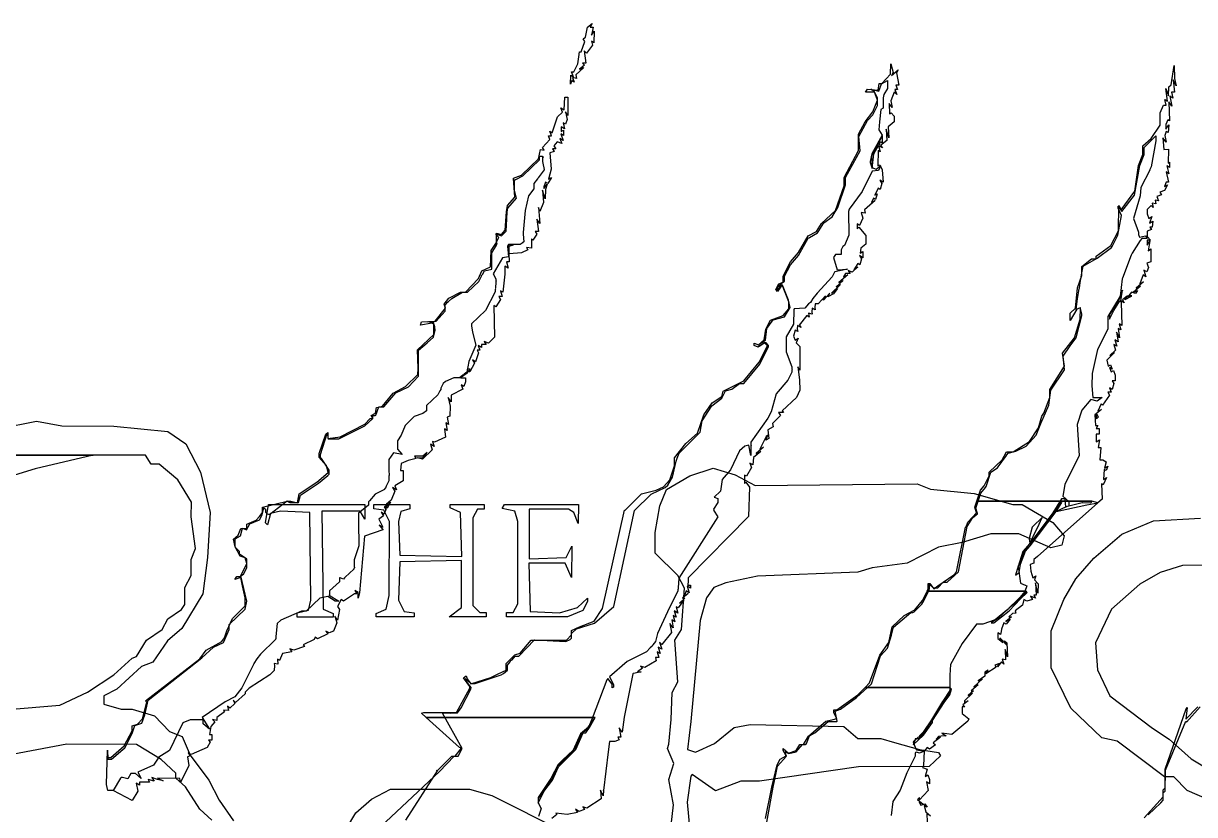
# Model space of a CAD drawing. Extents: x -87611 to 96139, y 77822 to 138139.
# Drawn here: x -6984.7 to -6843.5, y 99143 to 99238.4 of the extents above; entities that cross this region are included whole.
import ezdxf

# ---------------------------------------------------------------- set-up
doc = ezdxf.new("R2010")
doc.units = 0
doc.header["$MEASUREMENT"] = 0
doc.layers.get('0').update_dxf_attribs({"color": 6})
for name, color, linetype in [('L14D0 Au', 2, 'Continuous'), ('L3D0 Base', 3, 'Continuous'), ('L8D0 Wire', 5, 'Continuous')]:
    doc.layers.add(name, color=color, linetype=linetype)

# ---------------------------------------------------------------- blocks, each defined once
blk = doc.blocks.new('$32_130_B')
at = {"layer": 'L14D0 Au'}
for points in [[(115.902, 2842.233), (145.529, 2842.233), (138.55, 2840.584), (135.022, 2839.476)], [(135.293, 2811.529), (141.536, 2812.052), (144.864, 2813.639), (148.05, 2815.726), (150.261, 2817.729), (150.787, 2817.942), (151.987, 2819.909), (153.864, 2821.195), (154.544, 2822.466), (156.192, 2823.615), (156.591, 2824.184), (156.599, 2826.247), (157.359, 2827.716), (157.366, 2829.612), (157.882, 2830.969), (157.374, 2834.769), (157.397, 2836.551), (155.741, 2839.242), (153.515, 2841.147), (152.532, 2841.147), (151.854, 2842.233), (115.902, 2842.233)], [(134.208, 2845.455), (138.714, 2846.326), (141.771, 2845.761), (148.05, 2845.725), (154.563, 2845.058), (156.74, 2843.604), (158.482, 2840.176), (159.644, 2835.312), (159.338, 2829.884), (158.775, 2825.477), (156.221, 2821.297), (154.522, 2819.806), (152.751, 2817.232), (151.365, 2816.705), (148.391, 2813.986), (146.828, 2813.178), (146.828, 2812.192), (148.927, 2811.564), (150.258, 2811.564), (152.95, 2810.764), (154.77, 2808.886), (156.263, 2808.268), (157.255, 2806), (159.508, 2803.014), (160.739, 2800.594), (162.466, 2798.083)], [(159.856, 2798.17), (158.425, 2799.486), (156.664, 2802.2), (155.513, 2803.234), (155.513, 2803.858), (153.749, 2805.506), (150.764, 2807.322), (142.35, 2807.346), (134.479, 2805.845)], [(215.264, 2797.58), (215.551, 2800.029), (214.983, 2803.084), (215.575, 2805.015), (214.823, 2806.814), (214.993, 2807.345), (215.253, 2810.342), (215.401, 2813.599), (216.084, 2814.872), (215.707, 2819.906), (216.522, 2821.199), (216.889, 2826.175), (216.08, 2827.713), (213.324, 2830.406), (213.324, 2832.905), (213.914, 2836.098), (214.698, 2838.058), (217.53, 2839.734), (220.344, 2840.636), (223.009, 2839.845), (225.401, 2838.569), (244.943, 2838.751), (246.571, 2838.115), (251.824, 2837.613), (256.486, 2836.262), (257.605, 2836.262), (261.308, 2834.099), (262.673, 2832.476), (262.384, 2831.371), (261.06, 2831.038), (257.222, 2832.734), (253.821, 2832.734), (250.371, 2831.696), (247.518, 2831.11), (243.72, 2829.198), (239.515, 2828.629), (237.773, 2828.093), (225.673, 2827.622), (221.86, 2826.796), (220.435, 2826.254), (219.548, 2824.998), (218.782, 2822.284), (217.645, 2810.071), (217.22, 2806.684), (218.194, 2806.375), (220.516, 2807.41), (222.851, 2809.373), (224.801, 2809.739), (236.09, 2809.468), (237.792, 2808.035), (240.562, 2808.035), (242.229, 2807.535), (245.214, 2806.722), (247.518, 2806.36), (247.776, 2805.943), (246.391, 2804.643), (237.886, 2804.618), (225.944, 2802.885), (223.685, 2802.878), (220.63, 2801.708), (217.822, 2803.666), (217.626, 2803.471), (217.205, 2800.364), (217.669, 2795.142)], [(280.217, 2800.587), (277.512, 2801.754), (275.918, 2803.423), (274.767, 2803.423), (269.084, 2807.696), (267.208, 2808.108), (263.464, 2811.701), (261.092, 2816.547), (261.092, 2821.008), (262.644, 2824.821), (264.089, 2827.287), (266.262, 2829.798), (269.641, 2832.667), (273.441, 2834.297), (279.141, 2834.622)], [(284.298, 2829.036), (276.97, 2828.906), (274.255, 2828.06), (271.813, 2826.668), (268.39, 2823.643), (266.478, 2819.572), (266.69, 2816.315), (268.198, 2813.172), (273.355, 2809.258), (275.341, 2807.953), (278.012, 2805.564), (282.941, 2802.611)], [(176.094, 2797.179), (177.245, 2799.041), (179.139, 2800.704), (181.431, 2801.925), (186.181, 2801.929), (190.931, 2801.929), (193.645, 2801.168), (202.215, 2796.864)]]:
    blk.add_lwpolyline(points, dxfattribs=at)
for points in [[(170.169, 2822.691), (170.169, 2823.175), (171.518, 2823.514), (171.816, 2824.727), (171.662, 2835.312), (168.151, 2835.477), (166.921, 2835.168), (166.576, 2833.794), (166.316, 2834.054), (166.689, 2836.262), (178.312, 2836.262), (178.295, 2834.498), (177.742, 2835.448), (173.144, 2835.448), (173.291, 2823.641), (174.512, 2823.106), (174.512, 2822.691)], [(179.669, 2822.692), (179.669, 2823.106), (180.889, 2823.642), (181.233, 2825.27), (181.29, 2834.227), (180.605, 2835.584), (179.398, 2835.757), (179.398, 2836.262), (183.74, 2836.262), (183.74, 2835.756), (182.656, 2835.412), (182.357, 2834.22), (182.519, 2830.155), (190.003, 2830.004), (189.847, 2835.312), (188.626, 2835.848), (188.626, 2836.262), (192.697, 2836.262), (192.697, 2835.719), (191.902, 2835.719), (191.34, 2834.669), (191.34, 2824.087), (192.193, 2823.234), (192.968, 2823.234), (192.968, 2822.692), (188.49, 2822.709), (189.983, 2823.823), (189.983, 2829.492), (182.519, 2829.341), (182.381, 2824.727), (183.075, 2823.37), (184.283, 2823.197), (184.283, 2822.692)], [(195.411, 2822.692), (195.411, 2823.234), (196.206, 2823.234), (196.768, 2824.284), (196.761, 2834.227), (196.426, 2835.476), (194.877, 2835.785), (195.171, 2836.262), (204.096, 2836.262), (204.062, 2833.955), (203.526, 2835.297), (202.875, 2835.711), (198.125, 2835.719), (198.125, 2829.726), (202.589, 2829.884), (203.274, 2831.241), (203.261, 2827.441), (202.494, 2829.206), (198.107, 2829.206), (198.261, 2823.37), (201.789, 2823.197), (203.961, 2823.829), (205.182, 2824.958), (205.182, 2824.556), (204.595, 2823.46), (202.757, 2822.692)]]:
    blk.add_lwpolyline(points, close=True, dxfattribs=at)
at = {"layer": 'L3D0 Base'}
for points in [[(203.119, 2886.974), (203.155, 2888.077), (203.477, 2887.879), (203.253, 2888.461), (203.536, 2888.461), (204.008, 2889.423), (204.148, 2890.298), (204.192, 2890.91), (204.396, 2890.91), (204.838, 2892.132), (204.636, 2892.46), (204.952, 2892.655), (205.063, 2893.252), (205.176, 2893.848), (205.758, 2894.32), (205.495, 2893.883), (205.872, 2893.883), (205.663, 2892.921), (205.997, 2893.396), (205.96, 2891.989), (205.668, 2892.169), (205.778, 2891.688), (205.038, 2890.747), (204.768, 2890.997), (204.958, 2889.51), (204.583, 2889.51), (204.811, 2889.283), (204.204, 2888.785), (204.729, 2889.014), (203.763, 2888.124), (203.854, 2887.674), (203.374, 2887.776), (203.588, 2887.218), (203.272, 2887.414)], [(150.232, 2800.554), (147.941, 2801.747), (147.306, 2801.739), (147.161, 2802.494), (147.255, 2806.623), (147.271, 2805.729), (147.655, 2805.729), (149.282, 2807.158), (150.244, 2808.965), (150.244, 2809.553), (150.898, 2809.761), (151.474, 2810.397), (152.002, 2812.425), (151.871, 2812.556), (158.406, 2817.654), (159.192, 2818.685), (161.06, 2819.739), (161.396, 2820.159), (161.659, 2821.034), (162.345, 2822.506), (163.887, 2824.048), (163.887, 2824.989), (163.558, 2826.456), (163.351, 2827.438), (162.619, 2827.205), (162.858, 2827.593), (163.3, 2827.593), (164.086, 2829.166), (163.87, 2829.849), (163.268, 2830.039), (162.675, 2831.178), (162.466, 2832.079), (163.049, 2832.563), (163.354, 2833.365), (164.062, 2833.365), (164.062, 2833.907), (165.199, 2834.384), (165.593, 2834.837), (165.986, 2835.292), (165.986, 2835.958), (168.945, 2836.688), (169.396, 2836.684), (170.183, 2836.473), (170.399, 2837.549), (172.544, 2838.961), (173.91, 2840.123), (173.69, 2840.974), (172.807, 2841.99), (172.807, 2842.401), (173.623, 2844.735), (173.856, 2844.968), (173.856, 2844.22), (175.343, 2844.427), (178.305, 2845.975), (178.942, 2846.659), (179.299, 2846.659), (179.096, 2846.987), (179.589, 2847.271), (179.717, 2847.955), (180.463, 2848.145), (181.751, 2849.72), (183.214, 2850.514), (184.701, 2851.963), (184.752, 2852.693), (184.662, 2854.925), (186.625, 2856.796), (186.625, 2857.969), (186.44, 2858.154), (185.036, 2857.897), (185.165, 2858.29), (186.791, 2858.396), (188.063, 2859.948), (187.867, 2860.46), (188.461, 2861.151), (189.855, 2861.876), (190.442, 2861.876), (192.038, 2863.538), (192.417, 2864.445), (193.484, 2864.937), (193.523, 2865.93), (193.564, 2866.922), (194.181, 2867.864), (194.181, 2869.005), (194.782, 2868.848), (195.227, 2869.384), (195.391, 2871.583), (195.545, 2872.344), (196.392, 2873.351), (196.247, 2875.66), (197.207, 2876.016), (199.261, 2877.963), (199.51, 2879.105), (199.944, 2879.009), (199.737, 2879.343), (200.63, 2880.306), (200.454, 2880.766), (200.83, 2880.766), (200.621, 2881.309), (200.902, 2881.136), (201.548, 2883.036), (202.168, 2883.598), (201.957, 2884.147), (202.346, 2883.907), (202.454, 2885.401), (202.79, 2885.401), (202.818, 2883.226), (202.513, 2883.653), (202.716, 2882.719), (202.504, 2882.168), (202.224, 2882.342), (202.421, 2881.587), (202.016, 2881.837), (202.016, 2881.271), (202.291, 2881.441), (202.291, 2880.793), (201.979, 2880.986), (202.228, 2880.198), (201.845, 2880.435), (202.077, 2879.832), (201.517, 2880.046), (201.112, 2879.558), (201.337, 2879.193), (200.946, 2879.193), (201.14, 2878.879), (200.642, 2878.689), (200.809, 2876.746), (200.469, 2875.516), (200.817, 2875.731), (200.372, 2875.017), (200.129, 2875.168), (199.917, 2874.616), (199.923, 2874.383), (200.3, 2874.907), (200.093, 2874.267), (200.051, 2873.158), (199.755, 2874.208), (199.888, 2872.692), (199.438, 2871.622), (199.249, 2872.109), (199.422, 2870.185), (199.067, 2870.691), (199.264, 2869.223), (198.847, 2869.223), (199.063, 2868.874), (198.574, 2868.176), (198.429, 2868.321), (198.429, 2867.211), (197.82, 2867.26), (197.98, 2867.002), (197.204, 2866.619), (195.718, 2866.502), (195.718, 2867.448), (196.249, 2867.613), (195.63, 2867.549), (195.721, 2865.55), (195.401, 2865.55), (195.598, 2864.795), (195.206, 2865.038), (195.206, 2864.063), (194.974, 2861.882), (194.699, 2862.052), (194.882, 2861.352), (194.471, 2861.352), (194.681, 2861.012), (194.104, 2860.131), (193.879, 2860.27), (193.959, 2856.448), (193.6, 2856.087), (193.24, 2855.728), (192.724, 2855.926), (192.938, 2855.58), (192.392, 2855.58), (192.392, 2855.209), (191.983, 2855.462), (192.207, 2854.88), (191.847, 2854.88), (192.038, 2854.571), (191.659, 2853.481), (191.289, 2853.71), (191.533, 2853.316), (190.984, 2852.256), (190.798, 2852.256), (191.014, 2852.606), (190.643, 2852.606), (190.643, 2852.101), (189.866, 2851.557), (190.468, 2851.557), (190.468, 2851.061), (190.257, 2850.509), (189.948, 2850.7), (190.148, 2850.179), (188.719, 2849.451), (188.713, 2848.671), (188.358, 2849.196), (188.627, 2848.146), (188.563, 2846.928), (188.245, 2846.822), (188.42, 2845.908), (188.07, 2846.124), (188.245, 2845.208), (187.908, 2845.417), (188.056, 2844.406), (186.707, 2843.807), (186.458, 2843.857), (186.679, 2843.279), (186.233, 2843.555), (186.446, 2842.881), (185.258, 2841.729), (184.609, 2841.896), (185.353, 2841.937), (185.816, 2842.549), (185.326, 2842.112), (184.326, 2842.112), (184.519, 2841.799), (183.559, 2841.575), (182.684, 2841.231), (182.634, 2840.363), (182.947, 2840.363), (182.947, 2839.133), (181.954, 2838.526), (182.118, 2838.04), (181.669, 2838.318), (181.931, 2837.893), (181.477, 2836.777), (180.935, 2836.314), (181.408, 2836.557), (181.011, 2835.815), (180.827, 2835.815), (181.077, 2836.219), (180.667, 2835.966), (180.849, 2835.672), (180.636, 2835.117), (180.269, 2835.344), (180.552, 2834.887), (179.991, 2834.478), (180.483, 2833.529), (180.061, 2833.783), (180.495, 2833.247), (180.47, 2833.221), (178.267, 2832.448), (177.687, 2825.606), (177.53, 2824.97), (177.525, 2824.968), (177.525, 2825.649), (177.121, 2825.899), (177.37, 2825.495), (177.049, 2825.495), (175.751, 2824.614), (175.478, 2824.783), (175.035, 2823.954), (175.268, 2823.577), (175.03, 2822.312), (174.703, 2822.784), (174.933, 2821.971), (174.519, 2820.972), (173.995, 2820.771), (173.623, 2821.001), (173.836, 2820.655), (172.603, 2820.067), (172.307, 2820.25), (172.19, 2819.985), (170.876, 2819.317), (171.056, 2819.137), (169.741, 2818.677), (169.286, 2818.844), (169.502, 2818.494), (168.399, 2818.274), (168.028, 2817.46), (167.769, 2817.62), (167.817, 2817.012), (167.38, 2817.099), (167.421, 2816.837), (167.38, 2816.249), (166.853, 2815.723), (164.359, 2814.104), (163.868, 2813.613), (163.886, 2813.419), (162.707, 2812.384), (162.426, 2812.639), (162.648, 2812.248), (162.016, 2811.676), (161.753, 2811.939), (161.869, 2811.414), (161.261, 2811.462), (161.396, 2811.239), (160.473, 2810.557), (160.47, 2810.19), (159.945, 2810.306), (160.208, 2810.043), (159.729, 2809.49), (159.557, 2808.528), (159.858, 2808.528), (159.858, 2807.828), (159.45, 2807.828), (159.671, 2807.607), (159.314, 2806.941), (157.372, 2806.082), (157.005, 2806.308), (157.236, 2805.934), (156.928, 2805.817), (157.086, 2804.762), (156.098, 2802.736), (156.003, 2803.194), (153.299, 2803.23), (153.998, 2802.924), (153.299, 2803.067), (152.629, 2803.341), (152.916, 2802.876), (152.162, 2803.074), (152.357, 2802.756), (151.112, 2802.756), (151.112, 2802.386), (150.712, 2802.634), (150.951, 2801.679)]]:
    blk.add_lwpolyline(points, close=True, dxfattribs=at)
for points in [[(183.259, 2798.183), (187.066, 2804.138), (186.965, 2804.169), (187.076, 2804.154), (188.799, 2805.903), (189.225, 2805.903), (189.979, 2806.863), (189.725, 2806.935), (185.727, 2810.557), (206.097, 2810.557), (205.772, 2810.185), (204.949, 2808.964), (204.451, 2808.676), (203.577, 2806.691), (201.529, 2804.592), (200.823, 2803.175), (199.22, 2800.785), (199.228, 2800.219), (199.902, 2801.618), (200.95, 2803.017), (201.684, 2804.592), (203.752, 2806.691), (204.638, 2808.702), (204.979, 2808.702), (205.423, 2809.355), (206.097, 2810.557), (185.727, 2810.557), (185.137, 2811.091), (185.449, 2811.15), (189.358, 2811.15), (190.999, 2814.096), (190.999, 2814.313), (190.236, 2815.344), (190.522, 2815.611), (190.661, 2815.223), (191.102, 2814.621), (193.535, 2815.395), (194.409, 2815.83), (195.371, 2816.282), (195.371, 2817.07), (196.426, 2818.125), (197.046, 2818.322), (198.362, 2819.896), (202.663, 2819.896), (203.242, 2820.535), (203.242, 2821.064), (204.204, 2821.505), (205.995, 2822.178), (207.006, 2823.72), (209.637, 2835.594), (209.719, 2835.594), (211.693, 2837.573), (213.475, 2838.008), (214.349, 2838.399), (215.089, 2839.224), (215.661, 2840.947), (215.661, 2841.903), (217.019, 2843.621), (218.461, 2844.856), (219.191, 2847.077), (220.204, 2848.55), (221.393, 2849.285), (221.562, 2849.932), (222.745, 2850.551), (224.024, 2851.197), (225.893, 2853.461), (226.908, 2855.421), (226.535, 2855.793), (225.765, 2855.254), (225.281, 2855.44), (225.281, 2855.742), (225.819, 2855.535), (226.471, 2856.125), (226.709, 2857.414), (227.234, 2858.528), (228.799, 2859.061), (229.467, 2859.863), (229.477, 2860.738), (228.645, 2862.779), (228.087, 2861.983), (227.876, 2862.194), (228.244, 2862.883), (228.779, 2863.088), (228.779, 2863.81), (229.652, 2865.535), (230.642, 2866.685), (231.781, 2868.702), (232.798, 2869.228), (233.398, 2870.183), (235.088, 2871.757), (236.125, 2874.727), (236.125, 2875.737), (237.874, 2878.972), (237.874, 2880.956), (238.661, 2882.427), (239.594, 2883.651), (240.162, 2885.078), (239.807, 2886.012), (238.728, 2886.012), (238.959, 2886.386), (240.235, 2886.275), (240.347, 2887.062), (240.692, 2887.062), (241.722, 2888.189), (241.752, 2889.423), (242.058, 2888.404), (241.838, 2888.024), (242.658, 2888.723), (242.454, 2888.37), (242.725, 2886.887), (242.385, 2886.887), (242.587, 2886.362), (242.259, 2886.362), (242.478, 2885.75), (242.184, 2886.018), (241.75, 2884.986), (241.928, 2884.176), (241.581, 2884.668), (241.616, 2883.41), (241.81, 2883.527), (242.16, 2883.126), (242.16, 2882.427), (241.466, 2881.85), (241.523, 2880.503), (241.222, 2881.552), (241.28, 2880.205), (240.513, 2879.584), (240.761, 2879.31), (240.339, 2879.552), (240.535, 2880.063), (240.761, 2879.924), (240.761, 2880.765), (240.727, 2880.765), (239.449, 2878.326), (239.498, 2876.829), (239.726, 2878.578), (240.27, 2879.587), (240.466, 2878.84), (240.236, 2878.982), (240.217, 2877.114), (240.461, 2877.265), (240.708, 2876.654), (240.838, 2875.153), (240.444, 2875.397), (240.695, 2874.99), (240.472, 2874.288), (240.229, 2874.438), (239.831, 2873.593), (240.115, 2873.769), (239.933, 2873.073), (239.66, 2873.242), (239.452, 2872.701), (239.885, 2872.938), (238.58, 2871.824), (238.661, 2871.407), (238.197, 2871.503), (238.41, 2870.835), (237.998, 2869.931), (237.699, 2870.116), (237.699, 2869.512), (237.913, 2869.726), (238.748, 2868.733), (238.748, 2867.666), (238.136, 2867.209), (238.088, 2866.601), (238.399, 2866.793), (238.399, 2866.052), (237.995, 2866.301), (238.246, 2865.894), (238.024, 2865.193), (237.769, 2865.35), (237.293, 2864.586), (237.803, 2864.935), (237.117, 2864.308), (236.631, 2864.494), (236.845, 2864.148), (236.32, 2864.148), (236.071, 2863.745), (236.562, 2863.999), (235.513, 2863.06), (236.037, 2863.304), (235.163, 2862.544), (235.688, 2862.795), (234.619, 2861.787), (235.332, 2862.312), (234.842, 2861.68), (234.158, 2861.315), (234.406, 2861.787), (233.646, 2860.913), (233.879, 2861.437), (232.993, 2860.475), (232.627, 2860.475), (232.585, 2860.038), (232.635, 2859.75), (232.277, 2859.971), (232.235, 2859.513), (232.277, 2859.251), (231.84, 2859.338), (231.936, 2858.875), (231.616, 2859.073), (230.718, 2857.895), (230.965, 2857.621), (230.528, 2857.872), (230.486, 2857.414), (230.537, 2857.126), (230.218, 2857.323), (230.027, 2856.593), (230.215, 2856.105), (230.587, 2856.335), (230.368, 2855.763), (230.79, 2855.315), (230.79, 2852.461), (230.53, 2852.867), (230.734, 2851.292), (230.806, 2850.068), (230.384, 2849.183), (228.641, 2847.553), (228.837, 2847.357), (228.233, 2847.357), (228.448, 2847.01), (227.474, 2846.045), (227.565, 2845.626), (226.913, 2845.276), (227.063, 2844.25), (226.684, 2844.016), (226.911, 2844.646), (226.723, 2844.471), (225.954, 2842.948), (226.417, 2843.189), (225.543, 2842.429), (226.067, 2842.665), (225.196, 2841.957), (225.159, 2841.497), (225.106, 2841.039), (224.76, 2841.253), (224.961, 2840.728), (224.342, 2839.68), (224.114, 2839.82), (224.114, 2838.786), (224.287, 2838.959), (224.71, 2838.349), (224.615, 2834.82), (217.316, 2827.424), (217.305, 2827.068), (217.286, 2826.544), (217.586, 2826.544), (217.586, 2826.173), (217.198, 2826.413), (217.448, 2825.625), (217.097, 2825.842), (216.89, 2825.301), (217.323, 2825.52), (216.644, 2824.969), (216.925, 2824.969), (216.257, 2824.357), (216.782, 2824.707), (216.099, 2823.781), (215.869, 2823.92), (216.066, 2823.165), (215.624, 2823.439), (215.874, 2822.651), (215.519, 2822.871), (215.717, 2822.116), (215.362, 2822.335), (215.514, 2821.384), (215.115, 2821.908), (215.328, 2820.824), (214.129, 2819.389), (213.869, 2819.635), (214.125, 2818.803), (213.7, 2819.066), (213.95, 2818.279), (213.595, 2818.498), (213.778, 2817.798), (213.388, 2817.798), (213.475, 2817.391), (212.076, 2816.578), (211.562, 2816.767), (211.808, 2816.521), (211.201, 2816.06), (211.645, 2816.056), (210.745, 2815.888), (210.711, 2815.878), (210.679, 2815.863), (210.651, 2815.843), (209.582, 2810.615), (209.342, 2808.804), (208.992, 2809.315), (209.217, 2808.178), (208.818, 2808.178), (209.012, 2807.865), (208.461, 2807.653), (207.837, 2807.653), (207.67, 2806.436), (207.113, 2801.762), (207.095, 2801.793), (207.066, 2801.093), (206.752, 2801.793), (206.828, 2800.759), (205.079, 2799.603), (204.624, 2799.777), (204.822, 2799.457), (204.12, 2799.234), (203.713, 2799.486), (203.952, 2799.1), (202.726, 2798.869), (201.341, 2799.002), (201.488, 2798.854), (200.881, 2798.394)], [(226.652, 2798.393), (227.409, 2802.143), (228.057, 2804.838), (228.436, 2805.545), (229.132, 2805.918), (228.778, 2806.58), (228.778, 2806.832), (229.429, 2806.243), (230.341, 2806.59), (230.786, 2807.303), (231.232, 2807.303), (231.839, 2808.296), (233.916, 2810.111), (234.812, 2810.305), (235.265, 2810.446), (234.9, 2811.128), (234.9, 2811.501), (235.248, 2811.501), (237.786, 2813.298), (238.669, 2814.183), (248.894, 2814.183), (248.894, 2813.681), (248.051, 2812.439), (246.726, 2810.243), (245.179, 2808.003), (244.698, 2808.003), (244.698, 2807.856), (244.475, 2807.278), (245.707, 2808.44), (246.796, 2809.979), (246.796, 2810.213), (246.799, 2810.211), (248.186, 2812.358), (248.891, 2813.313), (249.101, 2813.976), (248.894, 2814.183), (238.669, 2814.183), (239.215, 2814.731), (240.433, 2818.066), (241.538, 2819.619), (241.931, 2821.516), (243.384, 2822.887), (244.651, 2823.553), (245.587, 2824.665), (246.165, 2825.797), (258.076, 2825.797), (257.39, 2824.912), (256.959, 2824.532), (256.167, 2823.888), (255.771, 2823.526), (254.753, 2822.573), (253.888, 2821.995), (254.196, 2821.995), (256.041, 2823.419), (257.419, 2824.884), (258.232, 2825.658), (258.076, 2825.797), (246.165, 2825.797), (246.27, 2826.003), (246.27, 2826.717), (246.493, 2826.717), (246.949, 2826.105), (247.453, 2826.455), (249.359, 2827.762), (249.694, 2828.14), (250.765, 2833.54), (250.842, 2833.576), (251.042, 2834.152), (252.087, 2835.266), (251.908, 2835.952), (252.145, 2836.656), (266.033, 2836.656), (265.896, 2836.434), (264.884, 2836.455), (264.848, 2836.45), (262.902, 2835.967), (261.697, 2835.438), (262.413, 2836.52), (262.274, 2836.651), (261.462, 2835.336), (258.539, 2831.617), (258.921, 2832.416), (259.65, 2833.903), (260.034, 2834.696), (258.891, 2833.613), (258.866, 2833.585), (258.847, 2833.553), (258.834, 2833.518), (258.467, 2832.154), (258.461, 2832.126), (258.46, 2832.096), (258.463, 2832.067), (258.539, 2831.617), (257.833, 2830.625), (257.118, 2828.812), (256.812, 2827.737), (257.232, 2828.07), (257.419, 2829.079), (258.002, 2830.643), (258.597, 2831.276), (261.697, 2835.438), (262.996, 2835.691), (265.41, 2836.207), (266.733, 2836.473), (266.033, 2836.656), (252.145, 2836.656), (252.596, 2838), (253.039, 2838.524), (253.615, 2839.715), (253.615, 2840.178), (255.216, 2841.654), (255.723, 2842.635), (256.512, 2842.635), (258.486, 2843.87), (259.569, 2845.504), (259.973, 2846.92), (260.23, 2847.27), (260.961, 2849.194), (260.961, 2850.16), (262.705, 2852.942), (262.488, 2854.523), (263.922, 2856.381), (264.629, 2858.639), (264.635, 2859.98), (264.198, 2859.836), (263.416, 2858.464), (263.411, 2859.372), (264.061, 2859.96), (264.288, 2862.402), (264.805, 2863.886), (264.81, 2865.005), (265.98, 2865.898), (266.559, 2865.898), (266.559, 2866.218), (268.323, 2867.512), (269.236, 2869.309), (269.271, 2872.344), (269.558, 2871.831), (271.221, 2874.083), (271.657, 2877.18), (272.157, 2878.498), (272.157, 2879.563), (273.178, 2880.423), (274.256, 2882.049), (274.256, 2883.547), (274.662, 2884.438), (274.996, 2884.438), (274.813, 2885.138), (275.138, 2884.937), (274.961, 2886.45), (275.27, 2885.575), (275.306, 2886.654), (275.568, 2886.91), (275.963, 2889.249), (276.008, 2887.674), (276.185, 2886.8), (275.823, 2887.499), (276.008, 2886.013), (275.613, 2886.013), (275.796, 2885.312), (275.424, 2885.542), (275.653, 2884.351), (275.289, 2884.876), (275.391, 2882.546), (275.165, 2882.687), (274.954, 2882.136), (274.96, 2881.552), (275.301, 2882.077), (275.23, 2881.14), (274.991, 2881.288), (274.804, 2880.799), (274.985, 2879.978), (274.595, 2880.503), (274.692, 2879.104), (275.27, 2879.146), (275.217, 2877.475), (275.405, 2877.591), (275.405, 2876.943), (275.079, 2877.144), (275.319, 2876.188), (274.992, 2876.39), (275.268, 2875.168), (274.992, 2875.168), (274.784, 2874.625), (275.164, 2874.86), (274.79, 2874.16), (274.233, 2873.946), (274.428, 2873.63), (273.869, 2873.416), (274.067, 2872.898), (273.643, 2872.982), (273.73, 2872.544), (273.293, 2872.632), (273.41, 2872.107), (273.164, 2872.353), (272.681, 2871.87), (272.681, 2871.348), (272.892, 2870.797), (273.243, 2871.014), (272.993, 2870.227), (273.359, 2870.453), (273.306, 2869.746), (273.01, 2869.746), (273.204, 2869.433), (272.681, 2869.232), (272.681, 2868.591), (273.101, 2868.172), (272.681, 2868.172), (272.687, 2867.559), (273.031, 2868.084), (272.802, 2866.893), (273.148, 2867.107), (273.148, 2865.563), (272.645, 2865.37), (272.845, 2864.848), (272.645, 2864.325), (272.294, 2864.542), (272.544, 2863.755), (272.191, 2863.973), (271.821, 2862.912), (272.244, 2863.129), (271.37, 2862.369), (271.894, 2862.605), (271.02, 2861.844), (271.511, 2862.104), (271.271, 2861.715), (270.814, 2861.891), (270.32, 2861.283), (270.757, 2861.546), (270.757, 2861.362), (270.016, 2860.965), (270.3, 2861.438), (269.712, 2860.961), (269.937, 2860.596), (269.523, 2860.852), (269.721, 2862.137), (269.234, 2860.851), (268.134, 2859.191), (268.134, 2858.639), (268.676, 2859.679), (269.396, 2860.844), (269.563, 2860.676), (269.619, 2857.885), (269.301, 2858.081), (269.498, 2857.327), (269.186, 2857.519), (269.363, 2856.365), (269, 2857.065), (269.176, 2855.91), (268.794, 2856.147), (269.044, 2855.359), (268.689, 2855.578), (268.872, 2854.88), (268.203, 2854.266), (268.744, 2854.59), (267.811, 2853.667), (267.997, 2852.958), (268.27, 2853.127), (268.478, 2852.586), (268.136, 2852.798), (268.343, 2852.256), (268.62, 2852.428), (268.831, 2851.876), (268.831, 2851.205), (268.461, 2851.205), (268.679, 2850.852), (268.456, 2850.151), (268.136, 2850.349), (268.344, 2849.806), (267.936, 2849.806), (268.138, 2849.48), (267.301, 2848.247), (267.139, 2848.408), (266.73, 2847.51), (267.17, 2847.737), (266.592, 2847.257), (266.771, 2846.81), (266.56, 2846.598), (266.586, 2847.252), (266.397, 2847.095), (266.47, 2845.784), (266.753, 2845.784), (266.537, 2845.435), (266.907, 2845.435), (266.907, 2844.735), (266.557, 2844.735), (266.557, 2843.84), (266.958, 2844.087), (266.781, 2843.161), (267.109, 2843.161), (267.001, 2841.674), (267.344, 2841.668), (267.749, 2841.411), (267.552, 2840.657), (267.952, 2840.905), (267.745, 2840.364), (267.519, 2840.503), (267.43, 2839.291), (267.784, 2839.51), (267.381, 2838.624), (267.169, 2838.755), (267.243, 2836.895), (266.734, 2836.473), (259.475, 2830.011), (259.037, 2829.648), (259.037, 2829.203), (258.583, 2829.029), (258.644, 2828.204), (258.902, 2827.421), (259.257, 2827.64), (259.096, 2827.157), (259.562, 2826.692), (259.515, 2825.58), (259.235, 2826.804), (259.308, 2825.318), (259.016, 2825.318), (259.23, 2824.972), (258.629, 2825.202), (258.867, 2824.818), (258.165, 2824.595), (257.808, 2824.816), (257.699, 2824.274), (257.67, 2824.123), (256.784, 2823.442), (256.851, 2823.147), (256.432, 2823.131), (255.994, 2822.694), (256.306, 2822.694), (255.627, 2822.143), (256.152, 2822.411), (255.675, 2821.823), (255.39, 2821.999), (255.119, 2821.207), (255.059, 2820.945), (255.015, 2820.574), (254.665, 2820.791), (254.665, 2820.113), (255.277, 2819.633), (254.927, 2820.174), (255.753, 2819.283), (255.483, 2819.808), (255.763, 2819.555), (255.863, 2817.884), (255.556, 2818.758), (255.616, 2817.534), (255.202, 2817.617), (255.42, 2817.009), (255.137, 2817.266), (254.639, 2816.659), (254.858, 2817.093), (254.317, 2816.885), (254.46, 2816.653), (253.227, 2815.844), (253.495, 2816.276), (253.09, 2816.027), (253.09, 2815.565), (252.303, 2814.982), (252.828, 2815.211), (251.779, 2814.273), (252.303, 2814.5), (251.478, 2813.773), (251.758, 2813.773), (251.079, 2813.223), (251.604, 2813.481), (250.642, 2812.566), (250.642, 2812.354), (251.079, 2812.575), (250.473, 2812.077), (250.7, 2811.849), (250.367, 2811.849), (250.362, 2811.062), (251.181, 2810.412), (251.075, 2810.111), (249.146, 2808.511), (247.933, 2808.692), (248.458, 2808.358), (247.846, 2808.309), (247.525, 2808.265), (247.234, 2807.947), (247.758, 2808.208), (246.889, 2807.502), (247.144, 2807.247), (246.446, 2806.758), (246.136, 2806.949), (245.805, 2806.516), (245.716, 2804.77), (245.574, 2804.541), (246.134, 2804.326), (245.908, 2803.426), (246.235, 2803.628), (246.447, 2803.077), (246.447, 2802.56), (246.06, 2802.8), (246.292, 2801.74), (245.222, 2800.645), (245.222, 2800.89), (244.985, 2800.653), (245.66, 2800.106), (245.168, 2800.361), (245.408, 2799.973), (245.887, 2800.156), (246.151, 2799.729), (245.78, 2799.958), (245.982, 2799.17), (246.534, 2798.707), (246.1, 2798.926), (246.184, 2797.018)], [(272.328, 2798.467), (274.605, 2800.99), (274.605, 2801.82), (274.867, 2802.083), (274.882, 2804.336), (277.402, 2811.597), (277.497, 2811.751), (277.371, 2810.361), (278.806, 2811.867)]]:
    blk.add_lwpolyline(points, dxfattribs=at)
at = {"layer": 'L8D0 Wire'}
for points in [[(178.88, 2796.109), (187.308, 2804.066), (189.103, 2805.904), (189.589, 2805.904), (190.073, 2806.84), (187.685, 2811.093), (188.461, 2811.139), (188.659, 2811.104), (189.503, 2811.133), (189.952, 2811.746), (191.11, 2813.983), (191.157, 2814.202), (190.701, 2814.735), (190.412, 2815.26), (191.112, 2814.648), (191.642, 2814.648), (194.768, 2815.723), (195.056, 2815.859), (195.545, 2816.264), (195.545, 2816.895), (195.86, 2817.269), (195.908, 2817.448), (196.088, 2817.54), (196.45, 2817.971), (196.908, 2817.971), (198.781, 2819.934), (202.576, 2819.726), (203.077, 2819.994), (203.241, 2820.143), (203.241, 2820.715), (203.853, 2821.264), (206.009, 2821.958), (208.36, 2823.968), (210.847, 2835.546), (212.84, 2837.508), (214.564, 2838.324), (214.857, 2838.601), (215.443, 2839.571), (215.878, 2841.495), (216.005, 2841.846), (216.008, 2841.848), (216.236, 2842.476), (218.759, 2844.994), (219.011, 2846.364), (220.178, 2848.188), (221.37, 2849.098), (221.839, 2849.973), (222.57, 2850.2), (223.498, 2850.853), (223.987, 2850.853), (224.017, 2850.867), (225.974, 2853.196), (227.028, 2855.316), (227.028, 2855.472), (226.744, 2855.757), (226.559, 2855.761), (225.947, 2855.378), (225.775, 2855.549), (226.636, 2856.113), (226.82, 2857.485), (227.572, 2858.542), (228.93, 2858.907), (229.639, 2860.055), (229.444, 2860.912), (228.715, 2862.748), (228.447, 2862.748), (228.09, 2862.136), (228.08, 2862.548), (228.535, 2862.906), (228.516, 2862.92), (228.553, 2862.92), (228.954, 2863.235), (228.954, 2863.811), (229.656, 2865.187), (230.643, 2866.333), (231.802, 2868.386), (231.889, 2868.437), (231.897, 2868.452), (231.977, 2868.489), (232.928, 2869.05), (233.092, 2869.277), (233.701, 2870.263), (234.702, 2870.975), (235.393, 2872.105), (236.3, 2874.824), (236.3, 2875.714), (238.08, 2878.927), (237.919, 2880.663), (238.958, 2882.6), (239.583, 2883.3), (240.148, 2884.42), (240.148, 2885.334), (239.746, 2886.098), (239.361, 2886.371), (240.318, 2886.149), (240.656, 2887.039), (241.373, 2887.422), (241.368, 2887.124), (241.374, 2887.119), (241.368, 2887.101), (241.359, 2886.449), (240.944, 2885.723), (240.858, 2885.355), (240.847, 2884.109), (240.576, 2883.941), (240.41, 2882.437), (240.32, 2881.463), (240.721, 2880.821), (239.489, 2878.578), (239.272, 2877.642), (239.272, 2877.546), (239.461, 2876.949), (240.017, 2876.736), (240.505, 2877.141), (240.293, 2876.587), (239.535, 2876.479), (238.311, 2874.02), (236.738, 2871.924), (236.678, 2871.632), (236.687, 2868.776), (236.16, 2867.514), (235.98, 2867.403), (235.774, 2866.982), (235.774, 2866.422), (235.095, 2866.422), (234.867, 2866.053), (235.303, 2864.574), (236.561, 2864.659), (235.009, 2864.33), (234.993, 2864.309), (234.676, 2863.742), (232.888, 2861.75), (232.372, 2861.134), (232.061, 2860.648), (231.827, 2860.481), (231.4, 2859.971), (230.105, 2859.864), (230.086, 2859.743), (230.028, 2858.044), (229.128, 2856.509), (229.128, 2854.707), (229.827, 2852.866), (229.827, 2852.668), (229.859, 2852.584), (229.827, 2852.507), (229.827, 2852.237), (229.331, 2851.277), (227.952, 2849.609), (227.352, 2847.444), (226.941, 2846.683), (224.863, 2843.798), (224.871, 2843.457), (224.911, 2843.353), (224.873, 2843.368), (224.899, 2842.197), (224.656, 2843.421), (224.142, 2843.306), (223.516, 2842.742), (222.429, 2840.448), (221.434, 2839.302), (221.207, 2837.879), (220.469, 2837.168), (220.907, 2837.008), (220.907, 2836.5), (220.385, 2835.703), (220.411, 2835.639), (220.385, 2835.573), (220.9, 2834.786), (216.209, 2827.383), (216.097, 2826.208), (216.097, 2826.065), (216.079, 2826.03), (216.061, 2825.839), (214.813, 2823.307), (213.621, 2820.684), (213.382, 2819.728), (213.048, 2819.348), (212.984, 2819.178), (212.733, 2818.989), (212.279, 2818.472), (209.976, 2817.303), (207.844, 2815.459), (208.312, 2814.562), (208.312, 2814.217), (208.139, 2814.14), (208.139, 2814.584), (207.643, 2815.263), (207.504, 2815.113), (205.725, 2810.433), (205.295, 2809.397), (204.35, 2808.601), (203.438, 2806.61), (202.16, 2805.432), (201.618, 2804.882), (200.756, 2803.194), (199.22, 2800.921), (199.22, 2800.497), (199.24, 2800.249), (199.596, 2799.584), (199.266, 2798.637)], [(226.822, 2797.944), (227.568, 2802.141), (227.922, 2803.891), (228.082, 2804.671), (229.163, 2805.903), (228.969, 2806.409), (229.477, 2806.214), (230.361, 2806.436), (231.113, 2807.301), (231.432, 2807.301), (231.587, 2807.435), (231.973, 2808.364), (232.606, 2808.703), (234.22, 2810.1), (235.251, 2810.1), (235.283, 2810.12), (235.056, 2811.329), (235.685, 2811.565), (237.642, 2812.986), (239.452, 2814.642), (240.532, 2817.992), (241.361, 2818.934), (241.866, 2820.508), (242.076, 2821.461), (244.189, 2823.22), (244.431, 2823.22), (244.602, 2823.328), (245.527, 2824.253), (245.645, 2824.428), (246.397, 2825.913), (246.445, 2826.15), (246.445, 2826.613), (246.864, 2826.193), (247.44, 2826.193), (248.073, 2826.893), (248.539, 2826.893), (248.55, 2826.9), (249.928, 2828.145), (250.959, 2833.598), (251.642, 2834.68), (252.215, 2835.156), (252.215, 2835.183), (252.01, 2835.829), (252.635, 2837.648), (253.198, 2838.307), (253.259, 2838.426), (253.823, 2840.167), (254.622, 2840.691), (254.725, 2840.795), (255.713, 2842.17), (255.713, 2842.272), (255.804, 2842.296), (255.922, 2842.46), (256.849, 2842.683), (258.098, 2843.307), (259.298, 2844.645), (259.874, 2846.044), (260.82, 2848.264), (261.079, 2850.067), (262.731, 2852.516), (262.553, 2854.156), (263.397, 2855.4), (264.128, 2856.389), (264.809, 2859.047), (264.809, 2859.222), (264.618, 2859.981), (264.144, 2859.799), (264.284, 2861.086), (264.453, 2862.048), (264.463, 2862.098), (264.485, 2862.293), (264.509, 2862.363), (264.622, 2863.01), (264.827, 2864.235), (264.989, 2865.018), (266.647, 2865.984), (268.385, 2867.297), (268.485, 2867.385), (269.133, 2868.782), (269.593, 2871.131), (269.181, 2872.035), (269.181, 2872.26), (269.638, 2871.635), (271.153, 2873.599), (271.805, 2877.178), (272.329, 2878.497), (272.329, 2879.365), (273.729, 2880.764), (273.734, 2880.152), (273.186, 2877.004), (273.03, 2876.696), (273.03, 2876.689), (272.994, 2876.624), (271.93, 2874.527), (271.835, 2873.505), (271.046, 2870.774), (271.634, 2869.133), (271.634, 2868.83), (271.75, 2868.512), (272.487, 2868.696), (272.704, 2868.346), (272.038, 2868.346), (271.859, 2868.132), (270.877, 2866.596), (270.764, 2866.358), (269.701, 2863.571), (269.684, 2863.514), (269.429, 2861.395), (267.961, 2858.967), (267.961, 2857.414), (266.72, 2854.965), (266.041, 2852.08), (266.036, 2850.592), (266.133, 2849.193), (267.275, 2849.197), (266.651, 2848.74), (265.889, 2848.93), (264.817, 2847.63), (264.247, 2845.914), (264.484, 2842.196), (262.756, 2838.673), (262.521, 2837.282), (263.24, 2836.632), (263.24, 2836.052), (262.906, 2835.968), (262.896, 2835.964), (262.799, 2836.95), (262.374, 2836.95), (261.313, 2835.277), (261.313, 2835.27), (258.55, 2831.556), (257.69, 2830.613), (257.12, 2828.8), (257.428, 2826.783), (257.962, 2826.548), (257.989, 2826.565), (257.989, 2826.537), (258.165, 2826.459), (257.952, 2825.754), (257.352, 2825.082), (257.295, 2825.009), (256.891, 2824.595), (256.155, 2823.898), (255.797, 2823.511), (255.769, 2823.508), (254.337, 2822.334), (252.877, 2821.819), (252.109, 2821.819), (250.385, 2819.512), (248.979, 2816.959), (248.905, 2815.67), (248.896, 2813.822), (248.022, 2812.533), (248.022, 2812.456), (247.988, 2812.477), (246.661, 2810.271), (245.689, 2808.789), (245.285, 2808.404), (245.134, 2808.183), (245.007, 2808.14), (244.463, 2807.622), (244.725, 2806.877), (244.872, 2806.678), (245.832, 2806.506), (245.22, 2806.264), (244.881, 2806.394), (244.74, 2806.34), (244.695, 2806.234), (244.695, 2805.893), (243.703, 2803.892), (242.881, 2801.793), (242.03, 2800.424), (241.804, 2798.732)], [(272.828, 2798.818), (274.332, 2800.285), (274.608, 2800.595), (274.608, 2801.509), (274.872, 2801.671), (274.888, 2804.197), (277.344, 2810.117), (277.437, 2810.012), (279.068, 2811.845)]]:
    blk.add_lwpolyline(points, dxfattribs=at)
blk.add_lwpolyline([(147.307, 2801.739), (147.162, 2802.494), (147.255, 2806.617), (147.315, 2805.554), (147.772, 2805.554), (149.138, 2806.699), (149.359, 2806.911), (150.231, 2808.615), (150.589, 2809.583), (151.415, 2809.897), (151.791, 2810.888), (152.028, 2811.938), (152.162, 2812.651), (158.633, 2817.761), (160.079, 2819.046), (161.246, 2819.602), (161.308, 2819.681), (161.964, 2821.165), (161.964, 2821.797), (163.876, 2823.644), (164.09, 2824.615), (163.344, 2827.647), (163.661, 2827.855), (164.063, 2828.619), (164.063, 2829.673), (164.038, 2829.699), (163.188, 2830.256), (163.188, 2830.591), (162.664, 2831.116), (162.664, 2832.128), (163.323, 2832.481), (163.553, 2833.396), (164.058, 2833.202), (164.441, 2833.919), (165.625, 2834.413), (165.939, 2835.026), (166.138, 2835.86), (166.337, 2835.688), (166.337, 2835.345), (166.522, 2835.16), (166.705, 2835.112), (166.86, 2835.112), (168.929, 2836.718), (169.197, 2836.535), (169.265, 2836.518), (170.321, 2836.512), (170.538, 2837.377), (172.72, 2838.85), (173.87, 2839.765), (174.032, 2839.935), (174.032, 2840.397), (173.071, 2841.822), (172.962, 2841.931), (172.983, 2841.997), (172.983, 2842.318), (173.754, 2844.821), (173.883, 2844.209), (175.197, 2844.209), (178.318, 2845.775), (179.28, 2846.641), (179.28, 2847.007), (179.552, 2847.007), (179.662, 2847.049), (180.013, 2848.057), (180.591, 2848.057), (182.055, 2849.756), (183.565, 2850.473), (184.782, 2851.743), (184.789, 2851.761), (184.789, 2854.908), (185.839, 2855.773), (186.601, 2856.465), (186.787, 2857.313), (186.76, 2857.704), (186.609, 2858.179), (185.839, 2858.328), (186.714, 2858.366), (186.714, 2858.376), (186.94, 2858.376), (188.026, 2859.613), (188.026, 2860.414), (188.201, 2860.571), (188.201, 2860.643), (188.426, 2860.772), (188.813, 2861.118), (190.079, 2861.875), (190.696, 2861.875), (192.072, 2863.186), (192.399, 2863.813), (192.399, 2863.919), (192.502, 2864.011), (192.735, 2864.457), (193.623, 2864.68), (193.623, 2866.643), (194.196, 2867.57), (194.291, 2867.821), (194.135, 2867.821), (194.481, 2868.467), (194.06, 2868.91), (194.81, 2868.684), (195.372, 2869.246), (195.431, 2870.708), (195.488, 2871.582), (195.547, 2872.007), (196.61, 2873.217), (196.363, 2874.2), (196.359, 2875.43), (196.431, 2875.464), (196.429, 2875.482), (196.513, 2875.503), (197.381, 2875.909), (199.393, 2877.868), (199.393, 2878.316), (199.745, 2878.316), (199.745, 2878.147), (199.812, 2878.216), (199.745, 2878.039), (199.745, 2877.66), (199.869, 2877.037), (199.906, 2876.969), (199.889, 2876.938), (199.95, 2876.634), (199.241, 2875.704), (199.189, 2875.605), (199.13, 2875.559), (198.695, 2874.99), (198.695, 2874.679), (198.722, 2874.637), (198.695, 2874.593), (198.695, 2874.34), (198.047, 2873.506), (197.664, 2871.757), (197.413, 2869.109), (197.407, 2868.885), (197.5, 2867.948), (197.324, 2867.835), (197.326, 2867.821), (197.303, 2867.821), (197.035, 2867.652), (195.644, 2867.647), (195.536, 2867.445), (195.63, 2866.159), (194.936, 2866.048), (193.807, 2864.111), (194.133, 2863.501), (194.122, 2863.319), (194.167, 2863.22), (194.113, 2863.166), (194.111, 2863.148), (194.129, 2863.106), (194.108, 2863.093), (194.067, 2862.41), (194.106, 2862.371), (194.092, 2862.344), (194.109, 2862.311), (194.055, 2862.208), (194.039, 2861.934), (192.889, 2859.687), (191.176, 2858.083), (191.176, 2857.819), (191.323, 2857.064), (191.712, 2855.475), (190.848, 2853.523), (190.609, 2852.248), (190.284, 2851.992), (190.178, 2851.886), (190.135, 2851.876), (189.727, 2851.555), (189.064, 2851.555), (188.046, 2851.129), (187.783, 2850.883), (187.502, 2850.286), (187.502, 2850.13), (187.358, 2849.978), (187.129, 2849.492), (185.752, 2848.217), (185.752, 2847.575), (185.314, 2847.233), (184.247, 2846.875), (183.182, 2845.809), (182.716, 2844.646), (182.253, 2843.956), (182.253, 2842.924), (182.835, 2842.282), (181.773, 2842.494), (181.204, 2841.682), (181.204, 2840.382), (181.24, 2839.795), (181.204, 2839.667), (181.204, 2839.119), (180.869, 2838.47), (180.805, 2838.243), (180.732, 2838.206), (180.673, 2838.092), (179.542, 2837.52), (178.863, 2836.713), (178.767, 2836.576), (178.755, 2836.178), (177.706, 2835.341), (177.571, 2835.201), (177.531, 2834.818), (177.531, 2833.219), (177.593, 2832.206), (177.606, 2831.276), (177.018, 2829.603), (177.01, 2828.841), (177.053, 2828.618), (177.007, 2828.57), (177.005, 2828.449), (175.961, 2827.493), (175.888, 2827.417), (175.879, 2827.417), (175.724, 2827.275), (175.354, 2827.417), (175.256, 2827.417), (175.256, 2826.949), (174.033, 2825.836), (174.033, 2825.356), (174.03, 2825.356), (174.03, 2825.314), (175.167, 2824.621), (174.718, 2824.621), (173.858, 2825.184), (172.901, 2824.944), (171.247, 2823.396), (170.678, 2823.396), (168.171, 2822.31), (167.725, 2821.888), (167.56, 2820.346), (167.56, 2820.056), (167.525, 2820.021), (167.521, 2819.985), (165.722, 2818.196), (165.298, 2817.623), (164.934, 2817.079), (164.934, 2817.034), (163.472, 2814.162), (162.637, 2813.068), (161.472, 2812.465), (158.673, 2810.567), (159.564, 2809.141), (158.814, 2809.808), (158.814, 2810.278), (157.263, 2810.278), (156.356, 2809.934), (154.747, 2806.582), (153.455, 2805.766), (152.837, 2804.823), (150.944, 2803.956), (151.344, 2803.194), (150.653, 2803.807), (150.081, 2803.807), (149.744, 2803.177), (149.078, 2803.341), (148.991, 2803.343), (148.913, 2803.311), (148.854, 2803.248), (147.942, 2801.746)], close=True, dxfattribs=at)

msp = doc.modelspace()

# ---------------------------------------------------------------- block references
at = {"linetype": 'Continuous'}
msp.add_blockref('$32_130_B', (-7121.87, 96344.12), dxfattribs=at)

doc.saveas('drawing.dxf')
